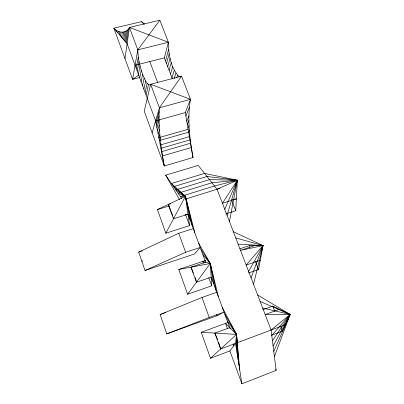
<?xml version="1.0" encoding="UTF-8"?>
<svg xmlns="http://www.w3.org/2000/svg" width="404" height="404" viewBox="0 0 404 404"><rect width="100%" height="100%" fill="white"/><g stroke="black" fill="none" stroke-linecap="round" stroke-linejoin="round"><path stroke-width="0.61" d="M230.189 328.785L211.171 277.169L196.47 282.25L191.006 267.16L205.651 262.196L187.971 214.211L173.498 218.801L173.503 217.594M236.411 348.793L236.542 334.406L222.397 307.646M144.45 23.922A149.955 35.052 79.5 0 1 141.481 21.654L113.852 28.204L127.108 43.738L155.596 120.867L164.302 166.009A137.512 36.547 72.2 0 1 161.605 149.828C159.686 135.916 158.418 121.826 159.398 107.787L150.626 84.269L181.527 76.169L190.491 99.318C187.128 118.63 189.633 138.395 192.981 157.53L164.302 166.009L144.208 111.115L150.626 84.269L190.491 99.318L185.3 112.635L192.981 157.53L192.541 156.358M139.885 77.452L132.573 79.341L113.852 28.204C117.912 33.168 126.417 33.926 129.437 27.442L159.858 20.2L168.402 42.269C168.498 54.141 170.589 67.726 179.033 76.614L180.396 76.901M225.78 213.913L235.749 210.701L237.325 180.219L204.57 173.417L171.397 183.477L185.431 196.314L194.809 232.77M116.67 31.502L116.781 30.482M179.477 199.546L165.68 175.154L198.253 165.403L217.069 189.269L271.099 330.023L276.129 370.352L241.895 383.8L235.562 343.37L236.542 334.406L224.841 314.267M118.003 33.067L118.205 31.29M119.286 34.572L119.604 31.866M120.508 36.001L120.968 32.209M121.67 37.365L122.301 32.305M122.766 38.648L123.599 32.153M123.791 39.845L124.856 31.749M124.74 40.961L126.068 31.083M125.614 41.981L127.24 30.143M126.402 42.905L128.361 28.936M124.987 58.62L129.437 27.442L168.402 42.269L164.322 57.853L172.351 78.815M159.858 20.2L137.789 49.843L132.573 79.341L138.819 75.114M136.224 68.407L138.279 57.1L137.789 49.843L129.437 27.442M137.203 71.059L139.011 61.378L138.279 57.1M248.445 273.003L258.56 269.478L263.039 245.566L233.371 231.734M229.437 221.493L237.325 180.219L206.989 176.487L173.589 186.668L185.431 196.314L192.516 226.553M138.385 74.265L140.011 65.817L139.011 61.378M139.713 77.866L141.243 70.2L140.011 65.817M141.122 81.674L142.637 74.326L141.243 70.2M142.531 85.497L144.132 77.992L142.637 74.326M143.874 89.133L145.662 81.027L144.132 77.992M145.076 92.385L147.147 83.275L145.662 81.027M146.076 95.092L148.515 84.613L147.147 83.275M253.52 284.219L263.039 245.566L235.744 237.921M165.509 60.948L168.569 49.515M166.509 63.564L169.18 53.772M167.721 66.726L170.109 58.171M169.079 70.271L171.306 62.509M152.136 132.78L159.398 107.787L181.527 76.169L180.775 76.654M227.093 215.388L237.325 180.219L209.454 179.608L175.816 189.915L185.431 196.314L190.239 220.367M155.954 122.72L159.161 111.802M170.518 74.023L172.71 66.579M156.388 124.967L159.055 116.014M156.893 127.593L159.07 120.402M171.958 77.79L174.26 70.185M157.469 130.588L159.211 124.957M174.24 78.437L175.881 73.154M158.116 133.941L159.464 129.669M176.765 77.649L177.497 75.336M159.838 134.527L158.833 137.638L188.153 129.31M160.186 138.128L159.388 140.542L188.648 132.199L189.38 130.512M160.777 143.45L160.252 145.001L189.405 136.633L189.824 135.688M161.332 150.606L161.605 149.828M251.056 277.806L263.039 245.566L238.128 244.137M274.412 356.586L290.148 314.458L257.651 294.981M185.875 115.993L189.385 107.151M186.769 121.2L188.921 115.918M187.325 124.462L188.921 120.609M187.956 128.134L189.077 125.482M224.76 209.312L237.325 180.219L211.948 182.78L178.083 193.208L185.431 196.314L189.582 225.573L165.847 233.219L157.424 209.61L185.431 196.314L165.847 233.219M273.761 351.369L290.148 314.458L272.766 306.081L262.822 309.722M271.422 335.244L282.462 331.073L290.148 314.458L260.146 301.48M273.104 346.102L290.148 314.458L262.651 308.01M248.606 271.427L263.039 245.566L249.308 245.637L239.845 248.839M272.442 340.794L290.148 314.458L265.17 314.575L279.462 309.307M205.676 260.388L178.79 269.478L187.628 294.233L210.297 263.499L198.652 243.203M227.846 322.523L201.207 332.275L210.489 358.262L229.891 350.935L235.562 343.37M271.776 335.431L290.148 314.458L271.099 330.023M210.489 358.262L236.542 334.406L227.295 320.928M235.855 181.31L237.325 180.219L214.489 185.997L180.381 196.556L185.431 196.314M150.626 84.269L149.697 84.956L148.515 84.613M166.786 333.871L217.034 315.741L224.043 312.1L209.216 317.458L166.786 333.871L160.141 314.539L201.98 297.47L216.736 292.274M145.011 270.508L185.623 252.288L200.217 247.44L194.476 253.985L145.011 270.508L138.678 252.091L178.74 233.285L193.263 228.583M217.069 189.269L237.325 180.219L222.442 203.268L236.36 198.844L232.108 199.889M141.834 261.267L142.986 260.777M229.76 327.619L214.877 333.103L220.629 348.98L285.441 324.634M160.141 314.539L165.433 312.666M187.628 294.233L211.721 285.825L210.297 263.499L200.975 249.505M260.297 260.196L246.167 265.075L263.039 245.566L240.526 250.379L254.611 245.612M138.678 252.091L142.238 250.929M173.498 218.801L168.296 204.444L170.7 203.697M185.734 199.021L219.958 188.37M157.424 209.61L169.215 205.934M162.363 155.964L191.274 147.536M161.534 151.667L190.542 143.263M160.888 148.303L189.971 139.915M155.596 120.867L185.3 112.635M159.398 107.787L190.491 99.318M135.062 65.266L164.322 57.853M137.789 49.843L168.402 42.269M184.956 214.913L187.971 214.211M178.79 269.478L210.297 263.499L218.357 296.677M201.207 332.275L236.542 334.406L239.734 370.003M141.481 21.654L144.087 24.306M202.924 254.798L210.297 263.499L215.948 290.143M165.68 175.154L181.714 198.5M214.877 333.103L217.584 339.486M191.006 267.16L193.37 272.988M168.296 204.444L172.821 215.877M231.674 200.192L235.749 210.701M249.308 245.637L249.985 247.384M255.399 261.337L258.56 269.478M272.766 306.081L274.796 311.312M280.659 326.422L282.462 331.073M275.685 369.175L276.129 370.352M149.778 61.539L157.681 82.547M185.512 214.499L189.582 225.573M203.384 263.13L202.742 261.383L210.297 263.499L213.554 283.638M208.727 277.674L211.721 285.825M227.447 328.624L225.523 323.377L236.542 334.406L238.916 364.777M233.017 343.779L233.876 346.112M216.605 314.565L217.034 315.741M229.891 350.935L241.895 383.8M178.74 233.285L185.623 252.288M201.98 297.47L209.216 317.458M218.625 342.435L220.629 348.98M195.258 277.649L196.47 282.25M238.087 359.499L236.542 334.406L237.254 354.172"/></g></svg>
